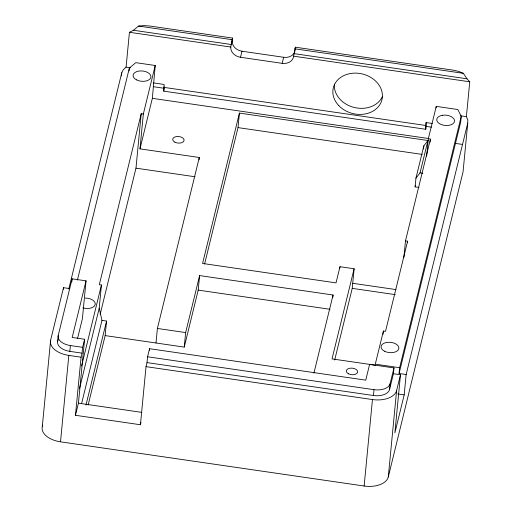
<?xml version="1.0" encoding="UTF-8"?>
<svg xmlns="http://www.w3.org/2000/svg" width="512" height="512" viewBox="0 0 512 512"><rect width="100%" height="100%" fill="white"/><g stroke="black" fill="none" stroke-linecap="round" stroke-linejoin="round"><path stroke-width="0.77" d="M69.779 288.595L63.501 287.693L50.618 340.192L42.298 426.618A21.459 12.397 5.5 0 0 60.506 441.83L364.128 486.016A21.459 12.397 5.5 0 0 388.282 476.973L463.059 171.795L467.75 123.136L467.795 119.891L466.394 116.659L469.754 81.798L467.002 78.797L463.366 73.325L458.554 71.373L453.171 70.157L295.373 47.2L294.976 48.826L294.221 53.658L467.002 78.797M199.066 159.84L199.296 157.491L139.981 148.858L152.358 98.336L155.226 65.491L135.789 62.669L129.376 68.013L77.414 280.077M432.262 123.475L426.099 122.579L425.76 129.274L163.795 91.162L164.134 84.467L153.542 82.925M163.795 91.162L164.096 86.739M425.76 129.274L426.099 122.579M86.048 280.851L72.179 337.446L84.608 339.258L82.63 347.328L82.067 353.146L69.818 351.36A14.304 8.269 5.5 0 1 57.677 341.222L58.234 335.411L72.102 278.822L86.048 280.851L82.413 318.611L77.472 338.771M71.802 281.971L72.102 278.822M60.506 441.83L68.826 355.405A21.459 12.397 5.5 0 1 50.618 340.192M69.818 351.36L70.381 345.549A14.304 8.269 5.5 0 1 58.234 335.411M140.979 422.47L140.422 424.749L75.462 415.296L81.075 357.184L82.067 353.146M75.462 415.296L78.432 403.168L84.608 339.258M121.453 75.936L121.754 72.794L123.245 69.76L126.08 67.142L129.434 32.282L133.421 30.259L138.56 26.067L143.962 25.6L149.549 25.984L232.531 38.061L230.765 47.027A10.726 8.723 13.8 0 0 240.512 57.28L282.176 63.341A10.726 8.723 13.8 0 0 293.606 56.166L469.754 81.798M79.558 388.41L99.206 308.218L101.44 284.979L99.322 284.672L141.222 113.69L143.341 113.997L155.226 65.491M129.094 70.918L129.376 68.013M88.154 404.992L105.158 335.597L106.56 321.069L101.971 320.403L99.206 308.218M100.147 314.381L135.974 168.16L141.222 113.69M139.981 148.858L143.341 113.997M140.422 424.749L146.022 366.65L147.014 362.605L147.571 356.781L149.549 348.698L365.747 380.154L369.606 364.378L393.978 367.917L393.414 373.747L389.555 389.485A14.304 8.269 5.5 0 1 373.446 395.514L147.014 362.605M149.402 350.272L149.549 348.698M156 342.995L157.395 328.467L199.296 157.491M105.158 335.597L184.243 347.104L185.645 332.576L199.61 275.584L333.062 295.002L332.838 297.293M184.243 347.104L198.208 290.112L199.61 275.584M204.595 264.032L238.022 127.616L239.424 113.094L427.955 140.512L420.032 172.858L415.942 178.157L415.098 186.874L418.88 187.424M295.373 47.2L295.091 50.106A10.726 8.723 13.8 0 1 283.661 57.28L242.003 51.219A10.726 8.723 13.8 0 1 232.25 40.96M339.846 268.237L339.994 266.707L354.118 268.762L352.23 288.371L334.669 360.019M364.128 486.016L372.461 399.558A21.459 12.397 5.5 0 0 396.614 390.515L400.48 374.733L393.414 373.747M373.446 395.514L374.01 389.683A14.304 8.269 5.5 0 0 390.112 383.654L393.978 367.917M383.098 334.195L383.398 331.027L385.517 331.334L407.603 241.197L405.485 240.883L403.904 257.35M389.555 389.485L390.112 383.654M407.456 242.771L407.603 241.197M388.282 476.973L396.614 390.515M467.75 123.136L406.15 374.522L399.085 373.498L399.642 367.706L461.248 116.294L457.805 109.517L436.25 106.381L428.326 138.72L426.65 156.147M400.48 374.733L394.88 432.877L404.186 394.88L406.15 374.522M423.558 148.979L423.866 145.811L427.955 140.512M430.144 142.163L430.374 139.808M436.102 107.968L436.25 106.381M461.248 116.294L460.685 122.106L399.085 373.498M63.354 289.267L63.501 287.693M232.531 38.061L231.379 44.512L133.421 30.259M68.774 289.037L121.754 72.794M57.677 341.222L58.054 339.68M42.298 426.618L42.675 425.069M81.606 365.939L101.44 284.979M81.562 403.674L101.971 320.403M85.965 405.114L106.56 321.069M240.512 57.28L242.003 51.219M239.424 113.094L202.579 263.456L336.032 282.874L339.994 266.707M282.176 63.341L283.661 57.28M293.606 56.166L294.566 52.237M313.926 373.094L333.062 295.002M354.118 268.762L332.032 358.899L375.373 365.203M415.942 178.157L423.866 145.811M415.098 186.874L415.475 185.331M383.398 331.027L375.283 364.16L399.642 367.706M405.485 240.883L430.445 139.027L428.326 138.72M138.56 26.067L232.128 39.68M294.976 48.826L463.366 73.325M129.434 32.282L230.765 47.027M126.08 67.142L130.656 67.808M460.294 115.77L466.394 116.659M163.859 87.366L425.824 125.485M153.478 86.714L164.07 88.256M426.035 126.368L431.43 127.155M152.358 98.336L428.64 138.528M455.45 143.398L462.509 144.422M238.022 127.616L422.234 154.413M420.032 172.858L422.854 173.274M135.974 168.16L195.04 176.755M352.717 283.29L396.006 289.587M352.23 288.371L395.309 294.637M198.208 290.112L330.08 309.299M157.395 328.467L185.645 332.576M70.381 345.549L82.63 347.328M147.571 356.781L374.01 389.683M397.901 393.965L404.186 394.88M68.826 355.405L81.075 357.184M146.022 366.65L372.461 399.558M78.432 403.168L141.83 412.39M382.483 96.435A25.03 20.358 13.8 0 1 353.952 107.392A25.03 20.358 13.8 0 1 334.406 84.102M85.261 298.08A8.941 5.165 5.5 0 1 95.174 304.576A8.941 5.165 5.5 0 1 82.867 307.84M442.298 115.29L440.275 115.827A8.941 5.165 5.5 0 0 438.522 122.97L440.154 124.038A8.941 5.165 5.5 0 0 454.464 121.587A8.941 5.165 5.5 0 0 442.298 115.29M174.886 142.189A5.722 3.309 5.5 0 0 184.051 140.621A5.722 3.309 5.5 0 0 176.262 136.589A5.722 3.309 5.5 0 0 174.886 142.189M348.48 373.824A5.722 3.309 5.5 0 0 357.645 372.256A5.722 3.309 5.5 0 0 349.856 368.224A5.722 3.309 5.5 0 0 348.48 373.824M338.771 105.6A25.03 20.358 13.8 0 0 380.998 102.502A25.03 20.358 13.8 0 0 353.126 73.19A25.03 20.358 13.8 0 0 338.771 105.6M136.525 79.866A8.941 5.165 5.5 0 0 150.842 77.414A8.941 5.165 5.5 0 0 138.675 71.11A8.941 5.165 5.5 0 0 136.525 79.866M384.493 351.206A8.941 5.165 5.5 0 0 398.803 348.755A8.941 5.165 5.5 0 0 386.637 342.451A8.941 5.165 5.5 0 0 384.493 351.206"/></g></svg>
